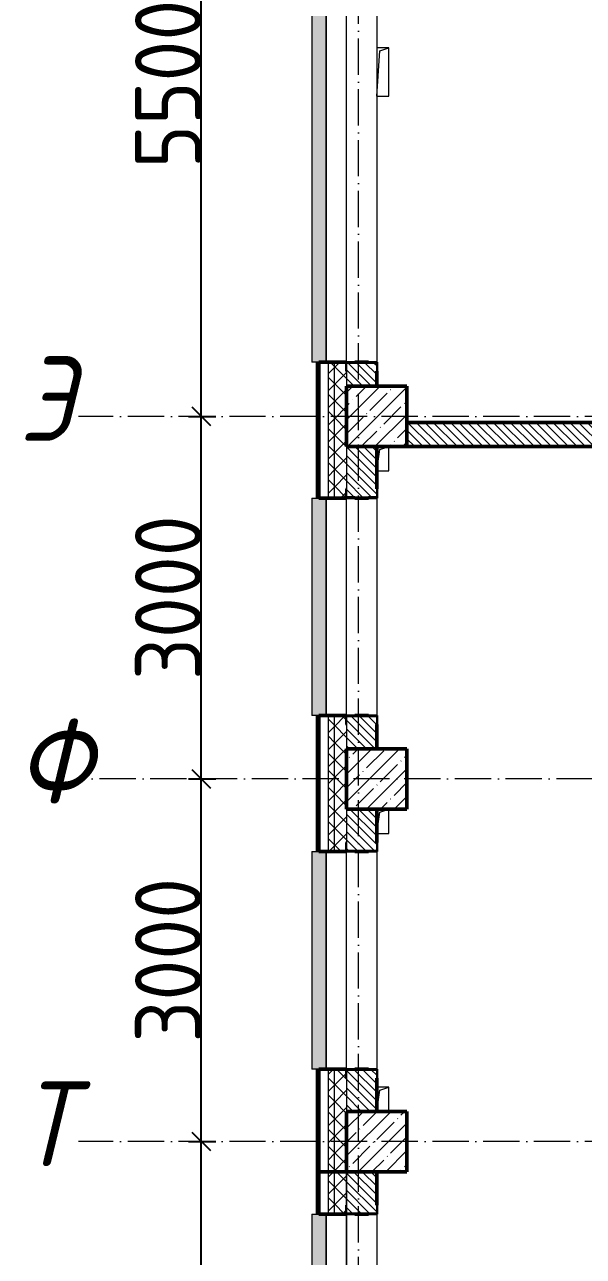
# Model space of a CAD drawing. Header units: millimetres. Extents: x -12989 to 629078, y -109036 to 555275.
# Drawn here: x 511454 to 516078, y 122315 to 132507 of the extents above; entities that cross this region are included whole.
import ezdxf

# ---------------------------------------------------------------- set-up
doc = ezdxf.new("R2010")
doc.units = ezdxf.units.MM
doc.linetypes.add('50_200_ШТРИХ_1Т_ш5_п1_п1_', pattern=[700, 500, -100, 0, -100])
for name, color, linetype, lineweight in [('A-____-____-DIMS', 7, 'Continuous', 9), ('A-GENM-____-MCUT', 7, 'Continuous', 25), ('A-GENM-____-OTLN', 7, 'Continuous', 9), ('A-GENM-____-OTLN-1', 7, 'Continuous', 25), ('A-GLAZ-____-OTLN', 7, 'Continuous', 9), ('A-WALL-____-MCUT-2', 7, 'Continuous', 50), ('A-WALL-____-MCUT-3', 7, 'Continuous', 9), ('A-WALL-____-OTLN', 7, 'Continuous', 9), ('A-WALL-____-PATT-1', 7, 'Continuous', 9), ('A-WALL-FNSH-MCUT-1', 7, 'Continuous', 9), ('S-COLS-____-MCUT', 7, 'Continuous', 50), ('S-COLS-____-OTLN', 7, 'Continuous', 9), ('S-GRID-____-IDEN', 7, 'Continuous', 9), ('S-GRID-____-OTLN-1', 7, '50_200_ШТРИХ_1Т_ш5_п1_п1_', 9)]:
    doc.layers.add(name, color=color, linetype=linetype, lineweight=lineweight)
doc.layers.add('A-GLAZ-____-OTLN-1', color=7, linetype='Continuous', lineweight=9, true_color=0xc0c0c0)
doc.styles.add('ISOCPEUR_I', font='isocpeui.ttf', dxfattribs={"width": 0.9, "height": 2.5})
doc.styles.add('ISOCPEUR_I_9', font='isocpeui.ttf', dxfattribs={"width": 0.9, "height": 250})
doc.styles.add('СПДС', font='isocpeur.ttf', dxfattribs={"width": 0.9})
doc.dimstyles.new('ISO-2_5_0_9К_БОЛЬШОЙ_ОСИ', dxfattribs={"dimscale": 304.8, "dimtxt": 248.995294, "dimasz": 0.492126, "dimexe": 0.393701, "dimexo": 0, "dimgap": 0, "dimtad": 1, "dimdec": 0, "dimzin": 0, "dimdsep": 46, "dimtxsty": 'ISOCPEUR_I_9', "dimblk1": 'OBLIQUE', "dimblk2": 'OBLIQUE', "dimsah": 1, "dimcen": 0.09, "dimdle": 0.393701, "dimazin": 0, "dimtfac": 1, "dimtdec": 4, "dimtix": 1, "dimtmove": 0, "dimatfit": 3, "dimfxl": 1, "dimtvp": 1, "dimtolj": 1, "dimtzin": 0, "dimarcsym": 2})
pattern_1 = [(135, (516567.8, 90784.41), (-35.35534, -35.35534), [])]
pattern_2 = [(45, (516567.8, 90784.41), (-70.71068, 70.71068), []), (135, (516567.8, 90784.41), (-70.71068, -70.71068), [])]
pattern_3 = [(45, (516567.8, 90784.41), (-85.5366, 85.5366), []), (45, (516624.82, 90784.41), (-85.5366, 85.5366), [])]

# ---------------------------------------------------------------- blocks, each defined once
blk = doc.blocks.new('BSC_Колонна _Прямоугольная - 500х500-V36-АР1_План отверстий 2 этажа в осях 1-64_А-ГГ')
at = {"layer": 'S-COLS-____-OTLN'}
h = blk.add_hatch(dxfattribs=at)
h.set_pattern_fill('FP_65', color=256, style=0, pattern_type=2)
h.set_pattern_definition([(45, (2200, -32481.04), (-114.04925, 114.04925), []), (45, (2314.05, -32481.04), (-114.04925, 114.04925), [201.613, -40.323, 3.353, -36.97])])
h.paths.add_polyline_path([(-250, -250), (250, -250), (250, 250), (-250, 250), (-250, 75)], flags=0)
at = {"layer": 'S-COLS-____-MCUT'}
for p, q in [((250, 250), (-250, 250)), ((-250, 250), (-250, -250)), ((250, -250), (250, 250)), ((-250, -250), (250, -250))]:
    blk.add_line(p, q, dxfattribs=at)
blk = doc.blocks.new('BSC_Колонна _Прямоугольная - 500х500-V48-АР1_План отверстий 2 этажа в осях 1-64_А-ГГ')
at = {"layer": 'S-COLS-____-OTLN'}
h = blk.add_hatch(dxfattribs=at)
h.set_pattern_fill('FP_77', color=256, style=0, pattern_type=2)
h.set_pattern_definition([(45, (2200, -35481.04), (-114.04925, 114.04925), []), (45, (2314.05, -35481.04), (-114.04925, 114.04925), [201.613, -40.323, 3.353, -36.97])])
h.paths.add_polyline_path([(-250, -250), (250, -250), (250, 250), (-250, 250)], flags=0)
at = {"layer": 'S-COLS-____-MCUT'}
for p, q in [((250, 250), (-250, 250)), ((-250, 250), (-250, -250)), ((250, -250), (250, 250)), ((-250, -250), (250, -250))]:
    blk.add_line(p, q, dxfattribs=at)
blk = doc.blocks.new('BSC_Колонна _Прямоугольная - 500х500-V101-АР1_План отверстий 2 этажа в осях 1-64_А-ГГ')
at = {"layer": 'S-COLS-____-OTLN'}
h = blk.add_hatch(dxfattribs=at)
h.set_pattern_fill('FP_130', color=256, style=0, pattern_type=2)
h.set_pattern_definition([(45, (2200, -38481.04), (-114.04925, 114.04925), []), (45, (2314.05, -38481.04), (-114.04925, 114.04925), [201.613, -40.323, 3.353, -36.97])])
h.paths.add_polyline_path([(-250, -250), (250, -250), (250, 250), (-250, 250), (-250, 95)], flags=0)
at = {"layer": 'S-COLS-____-MCUT'}
for p, q in [((250, 250), (-250, 250)), ((-250, 250), (-250, -250)), ((250, -250), (250, 250)), ((-250, -250), (250, -250))]:
    blk.add_line(p, q, dxfattribs=at)
blk = doc.blocks.new('Фахверк_СКБ_Уголок - 250_2700-27497298-АР1_План отверстий 2 этажа в осях 1-64_А-ГГ')
at = {"layer": 'A-GENM-____-MCUT'}
for p, q in [((200, 181), (125, 181)), ((125, 181), (125, 106)), ((125, 106), (131, 106)), ((131, 106), (131, 175)), ((131, 175), (200, 175)), ((200, 175), (200, 181)), ((131, -6), (125, -6)), ((125, -6), (125, -81)), ((125, -81), (200, -81)), ((131, -75), (131, -6)), ((200, -75), (131, -75)), ((200, -81), (200, -75))]:
    blk.add_line(p, q, dxfattribs=at)
blk = doc.blocks.new('AR_Отверстие прямоугольное _в плите_ - AR_Отверстие прямоугольное _в плите_-30510733-АР1_План отверстий 2 этажа в осях 1-64_А-ГГ')
at = {"layer": 'A-GENM-____-OTLN'}
for p, q in [((-50, -100), (-25, 75)), ((-25, 75), (50, 100)), ((50, -100), (50, 100)), ((-50, -100), (50, -100))]:
    blk.add_line(p, q, dxfattribs=at)
blk = doc.blocks.new('AR_Отверстие прямоугольное _в плите_ - AR_Отверстие прямоугольное _в плите_-V158-АР1_План отверстий 2 этажа в осях 1-64_А-ГГ')
at = {"layer": 'A-GENM-____-OTLN'}
for p, q in [((50, 100), (-50, 100)), ((-50, -100), (-25, 75)), ((-25, 75), (50, 100)), ((50, -100), (50, 100))]:
    blk.add_line(p, q, dxfattribs=at)
blk = doc.blocks.new('AR_Отверстие прямоугольное _в плите_ - AR_Отверстие прямоугольное _в плите_-V170-АР1_План отверстий 2 этажа в осях 1-64_А-ГГ')
at = {"layer": 'A-GENM-____-OTLN'}
for p, q in [((50, 200), (-50, 200)), ((-50, -200), (-25, 175)), ((-25, 175), (50, 200)), ((50, -200), (50, 200)), ((-50, -200), (50, -200))]:
    blk.add_line(p, q, dxfattribs=at)
blk = doc.blocks.new('Отлив_СКБ - Отлив витража_120_НВФ-31886035-АР1_План отверстий 2 этажа в осях 1-64_А-ГГ')
at = {"layer": 'A-GLAZ-____-OTLN-1'}
for points in [[(0, 120), (0, 2), (4800, 2), (4800, 120), (3085, 120)], [(0, 2), (0, 0), (4800, 0), (4800, 2), (3085, 2)]]:
    blk.add_hatch(color=256, dxfattribs=at).paths.add_polyline_path(points, flags=0)
at = {"layer": 'A-GLAZ-____-OTLN'}
for p, q in [((0, 83), (0, 120)), ((4800, 120), (0, 120)), ((4800, 120), (4800, 83)), ((0, 2), (4800, 2)), ((4800, 0), (0, 0))]:
    blk.add_line(p, q, dxfattribs=at)
blk = doc.blocks.new('Отлив_СКБ - Отлив витража_120_НВФ-31885689-АР1_План отверстий 2 этажа в осях 1-64_А-ГГ')
at = {"layer": 'A-GLAZ-____-OTLN-1'}
for points in [[(1800, 2), (1800, 120), (0, 120), (0, 2), (1103, 2)], [(1103, 0), (1800, 0), (1800, 2), (0, 2), (0, 0)]]:
    blk.add_hatch(color=256, dxfattribs=at).paths.add_polyline_path(points, flags=0)
at = {"layer": 'A-GLAZ-____-OTLN'}
for p, q in [((0, 83), (0, 120)), ((1800, 120), (0, 120)), ((1800, 120), (1800, 83)), ((0, 2), (1800, 2)), ((1800, 0), (0, 0))]:
    blk.add_line(p, q, dxfattribs=at)
blk = doc.blocks.new('_Oblique')
at = {"color": 0, "linetype": 'ByBlock', "lineweight": -2}
blk.add_line((-0.5, -0.5), (0.5, 0.5), dxfattribs=at)
blk = doc.blocks.new('*D2952')
at = {"layer": 'A-____-____-DIMS', "color": 0, "lineweight": -2, "transparency": 16777216}
for p, q in [((280119, -60502), (280119, -54262)), ((280013, -54382), (280239, -54382)), ((280013, -60382), (280239, -60382))]:
    blk.add_line(p, q, dxfattribs=at)
at = {"layer": 'Defpoints', "color": 0, "transparency": 16777216}
for p in [(280013, -54382), (280119, -54382), (280013, -60382)]:
    blk.add_point(p, dxfattribs=at)
at = {"layer": 'A-____-____-DIMS', "color": 0, "lineweight": -2, "transparency": 16777216, "xscale": 150, "yscale": 150, "zscale": 150}
for p, rotation in [((280119, -54382), 90), ((280119, -60382), 270)]:
    blk.add_blockref('_Oblique', p, dxfattribs=dict(at, rotation=rotation))
at = {"layer": 'A-____-____-DIMS', "color": 0, "transparency": 16777216, "insert": (279845, -57382), "char_height": 548.6, "attachment_point": 5, "rotation": 90, "style": 'СПДС'}
blk.add_mtext('\\A1;6000', dxfattribs=at)
blk = doc.blocks.new('*D2953')
at = {"layer": 'A-____-____-DIMS', "color": 0, "lineweight": -2, "transparency": 16777216}
for p, q in [((280119, -54502), (280119, -51262)), ((280013, -51382), (280239, -51382)), ((280013, -54382), (280239, -54382))]:
    blk.add_line(p, q, dxfattribs=at)
at = {"layer": 'Defpoints', "color": 0, "transparency": 16777216}
for p in [(280013, -51382), (280119, -51382), (280013, -54382)]:
    blk.add_point(p, dxfattribs=at)
at = {"layer": 'A-____-____-DIMS', "color": 0, "lineweight": -2, "transparency": 16777216, "xscale": 150, "yscale": 150, "zscale": 150}
for p, rotation in [((280119, -51382), 90), ((280119, -54382), 270)]:
    blk.add_blockref('_Oblique', p, dxfattribs=dict(at, rotation=rotation))
at = {"layer": 'A-____-____-DIMS', "color": 0, "transparency": 16777216, "insert": (279845, -52882), "char_height": 548.6, "attachment_point": 5, "rotation": 90, "style": 'СПДС'}
blk.add_mtext('\\A1;3000', dxfattribs=at)
blk = doc.blocks.new('*D2954')
at = {"layer": 'A-____-____-DIMS', "color": 0, "lineweight": -2, "transparency": 16777216}
for p, q in [((280119, -51502), (280119, -48262)), ((280013, -48382), (280239, -48382)), ((280013, -51382), (280239, -51382))]:
    blk.add_line(p, q, dxfattribs=at)
at = {"layer": 'Defpoints', "color": 0, "transparency": 16777216}
for p in [(280013, -48382), (280119, -48382), (280013, -51382)]:
    blk.add_point(p, dxfattribs=at)
at = {"layer": 'A-____-____-DIMS', "color": 0, "lineweight": -2, "transparency": 16777216, "xscale": 150, "yscale": 150, "zscale": 150}
for p, rotation in [((280119, -48382), 90), ((280119, -51382), 270)]:
    blk.add_blockref('_Oblique', p, dxfattribs=dict(at, rotation=rotation))
at = {"layer": 'A-____-____-DIMS', "color": 0, "transparency": 16777216, "insert": (279845, -49882), "char_height": 548.6, "attachment_point": 5, "rotation": 90, "style": 'СПДС'}
blk.add_mtext('\\A1;3000', dxfattribs=at)
blk = doc.blocks.new('*D2955')
at = {"layer": 'A-____-____-DIMS', "color": 0, "lineweight": -2, "transparency": 16777216}
for p, q in [((280119, -48502), (280119, -42762)), ((280013, -42882), (280239, -42882)), ((280013, -48382), (280239, -48382))]:
    blk.add_line(p, q, dxfattribs=at)
at = {"layer": 'Defpoints', "color": 0, "transparency": 16777216}
for p in [(280013, -42882), (280119, -42882), (280013, -48382)]:
    blk.add_point(p, dxfattribs=at)
at = {"layer": 'A-____-____-DIMS', "color": 0, "lineweight": -2, "transparency": 16777216, "xscale": 150, "yscale": 150, "zscale": 150}
for p, rotation in [((280119, -42882), 90), ((280119, -48382), 270)]:
    blk.add_blockref('_Oblique', p, dxfattribs=dict(at, rotation=rotation))
at = {"layer": 'A-____-____-DIMS', "color": 0, "transparency": 16777216, "insert": (279845, -45632), "char_height": 548.6, "attachment_point": 5, "rotation": 90, "style": 'СПДС'}
blk.add_mtext('\\A1;5500', dxfattribs=at)
blk = doc.blocks.new('3эт')
at = {"layer": 'S-GRID-____-OTLN-1', "color": 251, "ltscale": 0.6, "true_color": 0x636466}
for p, q in [((281420.7, -91346.1), (281420.7, -36982.5)), ((310478.4, -48382.4), (279101.9, -48382.4)), ((290079.2, -51382.4), (279101.9, -51382.4)), ((310478.4, -54382.4), (279101.9, -54382.4))]:
    blk.add_line(p, q, dxfattribs=at)
at = {"layer": 'S-GRID-____-IDEN', "char_height": 700, "attachment_point": 1, "style": 'ISOCPEUR_I'}
for s, insert, width in [('\\fISOCPEUR|b0|i1|c204|p34|;\\W.9;Э', (278611.9, -47885.4), 223.671), ('\\fISOCPEUR|b0|i1|c204|p34|;\\W.9;Ф', (278588, -50885.4), 281.392), ('\\fISOCPEUR|b0|i1|c204|p34|;\\W.9;Т', (278611.9, -53885.4), 223.671)]:
    blk.add_mtext(s, dxfattribs=dict(at, insert=insert, width=width))
at = {"layer": 'A-____-____-DIMS'}
for base, p1, p2, override, picture, middle in [((280119.3, -42882.4), (280013.2, -48382.4), (280013.2, -42882.4), {"dimtxt": 1.8, "dimpost": '<>', "dimtxsty": 'СПДС', "dimfxl": 5500}, '*D2955', (279845, -45632.4)), ((280119.3, -48382.4), (280013.2, -51382.4), (280013.2, -48382.4), {"dimtxt": 1.8, "dimpost": '<>', "dimtxsty": 'СПДС', "dimfxl": 3000}, '*D2954', (279845, -49882.4)), ((280119.3, -51382.4), (280013.2, -54382.4), (280013.2, -51382.4), {"dimtxt": 1.8, "dimpost": '<>', "dimtxsty": 'СПДС', "dimfxl": 3000}, '*D2953', (279845, -52882.4)), ((280119.3, -54382.4), (280013.2, -60382.4), (280013.2, -54382.4), {"dimtxt": 1.8, "dimpost": '<>', "dimtxsty": 'СПДС', "dimfxl": 6000}, '*D2952', (279845, -57382.4))]:
    dim = blk.add_linear_dim(base=base, p1=p1, p2=p2, angle=90, dimstyle='ISO-2_5_0_9К_БОЛЬШОЙ_ОСИ', override=override, dxfattribs=at)
    dim.commit()
    dim.dimension.update_dxf_attribs({"geometry": picture, "text_midpoint": middle})

msp = doc.modelspace()

# ---------------------------------------------------------------- hatches: boundary and pattern name
at = {"layer": 'A-WALL-____-PATT-1'}
h = msp.add_hatch(dxfattribs=at)
h.set_pattern_fill('FP_3', color=256, style=0, pattern_type=2)
h.set_pattern_definition(pattern_3)
h.paths.add_polyline_path([(513887.7976, 122845.4504), (513887.7976, 123865.4504), (513867.7976, 123865.4504), (513867.7976, 122845.4504)], flags=0)
h.paths.add_polyline_path([(513867.7976, 125665.4504), (513887.7976, 125665.4504), (513887.7976, 126790.4504), (513867.7976, 126790.4504), (513867.7976, 125920.0768)], flags=0)
h.paths.add_polyline_path([(513887.7976, 128590.4504), (513887.7976, 129715.4504), (513867.7976, 129715.4504), (513867.7976, 128590.4504)], flags=0)
h.paths.add_polyline_path([(513887.7976, 134515.4504), (513887.7976, 135715.4504), (513867.7976, 135715.4504), (513867.7976, 134515.4504)], flags=0)
h.paths.add_polyline_path([(513867.7976, 137515.4504), (513887.7976, 137515.4504), (513887.7976, 138765.4504), (513867.7976, 138765.4504), (513867.7976, 137959.9928)], flags=0)
h = msp.add_hatch(dxfattribs=at)
h.set_pattern_fill('FP_1', color=256, style=0, pattern_type=2)
h.set_pattern_definition(pattern_2)
h.paths.add_polyline_path([(514017.7976, 123015.4504), (514017.7976, 123865.4504), (513967.7976, 123865.4504), (513967.7976, 123015.4504)], flags=0)
h.paths.add_polyline_path([(514017.7976, 125665.4504), (514017.7976, 126790.4504), (513967.7976, 126790.4504), (513967.7976, 125665.4504)], flags=0)
h.paths.add_polyline_path([(514017.7976, 128590.4504), (514017.7976, 129715.4504), (513967.7976, 129715.4504), (513967.7976, 128590.4504)], flags=0)
h.paths.add_polyline_path([(514017.7976, 134515.4504), (514017.7976, 135715.4504), (513967.7976, 135715.4504), (513967.7976, 134515.4504)], flags=0)
h.paths.add_polyline_path([(514017.7976, 137515.4504), (514017.7976, 138665.4504), (513967.7976, 138665.4504), (513967.7976, 137515.4504)], flags=0)
h = msp.add_hatch(dxfattribs=at)
h.set_pattern_fill('FP_1', color=256, style=0, pattern_type=2)
h.set_pattern_definition(pattern_2)
h.paths.add_polyline_path([(514117.7976, 123015.4504), (514117.7976, 123790.4504), (514111.7976, 123790.4504), (514111.7976, 123865.4504), (514017.7976, 123865.4504), (514017.7976, 123015.4504)], flags=0)
h.paths.add_polyline_path([(514017.7976, 125665.4504), (514111.7976, 125665.4504), (514111.7976, 125740.4504), (514117.7976, 125740.4504), (514117.7976, 126715.4504), (514111.7976, 126715.4504), (514111.7976, 126790.4504), (514017.7976, 126790.4504), (514017.7976, 125920.0768)], flags=0)
h.paths.add_polyline_path([(514017.7976, 128590.4504), (514111.7976, 128590.4504), (514111.7976, 128665.4504), (514117.7976, 128665.4504), (514117.7976, 129640.4504), (514111.7976, 129640.4504), (514111.7976, 129715.4504), (514017.7976, 129715.4504), (514017.7976, 128596.4504)], flags=0)
h.paths.add_polyline_path([(514117.7976, 134515.4504), (514117.7976, 135640.4504), (514111.7976, 135640.4504), (514111.7976, 135715.4504), (514017.7976, 135715.4504), (514017.7976, 134515.4504)], flags=0)
h.paths.add_polyline_path([(514017.7976, 137515.4504), (514111.7976, 137515.4504), (514111.7976, 137590.4504), (514117.7976, 137590.4504), (514117.7976, 138615.4504), (514017.7976, 138615.4504), (514017.7976, 137959.9928)], flags=0)
h = msp.add_hatch(dxfattribs=at)
h.set_pattern_fill('FP_6', color=256, style=0, pattern_type=2)
h.set_pattern_definition(pattern_1)
h.paths.add_polyline_path([(514311.7976, 129515.4504), (514367.7976, 129515.4504), (514367.7976, 129709.4504), (514298.7976, 129709.4504), (514298.7976, 129715.4504), (514186.7976, 129715.4504), (514186.7976, 129709.4504), (514117.7976, 129709.4504), (514117.7976, 129515.4504)], flags=0)
h = msp.add_hatch(dxfattribs=at)
h.set_pattern_fill('FP_6', color=256, style=0, pattern_type=2)
h.set_pattern_definition(pattern_1)
h.paths.add_polyline_path([(521517.7976, 129015.4504), (521667.7976, 129015.4504), (521667.7976, 129215.4504), (518167.7976, 129215.4504), (518167.7976, 129146.4504), (518161.7976, 129146.4504), (518161.7976, 129215.4504), (514617.7976, 129215.4504), (514617.7976, 129015.4504), (518161.7976, 129015.4504), (518161.7976, 129084.4504), (518167.7976, 129084.4504), (518167.7976, 129015.4504), (521417.7976, 129015.4504)], flags=0)
h = msp.add_hatch(dxfattribs=at)
h.set_pattern_fill('FP_6', color=256, style=0, pattern_type=2)
h.set_pattern_definition(pattern_1)
h.paths.add_polyline_path([(514367.7976, 126515.4504), (514367.7976, 126784.4504), (514298.7976, 126784.4504), (514298.7976, 126790.4504), (514186.7976, 126790.4504), (514186.7976, 126784.4504), (514117.7976, 126784.4504), (514117.7976, 126515.4504)], flags=0)
h.paths.add_polyline_path([(514298.7976, 128590.4504), (514298.7976, 128596.4504), (514367.7976, 128596.4504), (514367.7976, 129015.4504), (514117.7976, 129015.4504), (514117.7976, 128596.4504), (514186.7976, 128596.4504), (514186.7976, 128590.4504)], flags=0)
h = msp.add_hatch(dxfattribs=at)
h.set_pattern_fill('FP_6', color=256, style=0, pattern_type=2)
h.set_pattern_definition(pattern_1)
h.paths.add_polyline_path([(514367.7976, 123515.4504), (514367.7976, 123859.4504), (514298.7976, 123859.4504), (514298.7976, 123865.4504), (514186.7976, 123865.4504), (514186.7976, 123859.4504), (514117.7976, 123859.4504), (514117.7976, 123515.4504)], flags=0)
h.paths.add_polyline_path([(514298.7976, 125665.4504), (514298.7976, 125671.4504), (514367.7976, 125671.4504), (514367.7976, 126015.4504), (514117.7976, 126015.4504), (514117.7976, 125671.4504), (514186.7976, 125671.4504), (514186.7976, 125665.4504)], flags=0)
h = msp.add_hatch(dxfattribs=at)
h.set_pattern_fill('FP_1', color=256, style=0, pattern_type=2)
h.set_pattern_definition(pattern_2)
h.paths.add_polyline_path([(513967.7976, 117515.4504), (514017.7976, 117515.4504), (514017.7976, 117865.4504), (513967.7976, 117865.4504)], flags=0)
h.paths.add_polyline_path([(513967.7976, 119665.4504), (514017.7976, 119665.4504), (514017.7976, 120865.4504), (513967.7976, 120865.4504)], flags=0)
h.paths.add_polyline_path([(513967.7976, 122665.4504), (514017.7976, 122665.4504), (514017.7976, 123015.4504), (513967.7976, 123015.4504)], flags=0)
h = msp.add_hatch(dxfattribs=at)
h.set_pattern_fill('FP_1', color=256, style=0, pattern_type=2)
h.set_pattern_definition(pattern_2)
h.paths.add_polyline_path([(514117.7976, 117515.4504), (514117.7976, 117790.4504), (514111.7976, 117790.4504), (514111.7976, 117865.4504), (514017.7976, 117865.4504), (514017.7976, 117515.4504), (514111.7976, 117515.4504)], flags=0)
h.paths.add_polyline_path([(514111.7976, 119665.4504), (514111.7976, 119740.4504), (514117.7976, 119740.4504), (514117.7976, 120790.4504), (514111.7976, 120790.4504), (514111.7976, 120865.4504), (514017.7976, 120865.4504), (514017.7976, 119665.4504)], flags=0)
h.paths.add_polyline_path([(514111.7976, 122665.4504), (514111.7976, 122740.4504), (514117.7976, 122740.4504), (514117.7976, 123015.4504), (514017.7976, 123015.4504), (514017.7976, 122665.4504)], flags=0)
h = msp.add_hatch(dxfattribs=at)
h.set_pattern_fill('FP_6', color=256, style=0, pattern_type=2)
h.set_pattern_definition(pattern_1)
h.paths.add_polyline_path([(514367.7976, 117515.4504), (514367.7976, 117859.4504), (514298.7976, 117859.4504), (514298.7976, 117865.4504), (514186.7976, 117865.4504), (514186.7976, 117859.4504), (514117.7976, 117859.4504), (514117.7976, 117515.4504)], flags=0)
h.paths.add_polyline_path([(514298.7976, 119665.4504), (514298.7976, 119671.4504), (514367.7976, 119671.4504), (514367.7976, 120859.4504), (514298.7976, 120859.4504), (514298.7976, 120865.4504), (514186.7976, 120865.4504), (514186.7976, 120859.4504), (514117.7976, 120859.4504), (514117.7976, 119671.4504), (514186.7976, 119671.4504), (514186.7976, 119665.4504)], flags=0)
h.paths.add_polyline_path([(514298.7976, 122665.4504), (514298.7976, 122671.4504), (514367.7976, 122671.4504), (514367.7976, 123015.4504), (514117.7976, 123015.4504), (514117.7976, 122671.4504), (514186.7976, 122671.4504), (514186.7976, 122665.4504)], flags=0)
h = msp.add_hatch(dxfattribs=at)
h.set_pattern_fill('FP_3', color=256, style=0, pattern_type=2)
h.set_pattern_definition(pattern_3)
h.paths.add_polyline_path([(513887.7976, 117590.4504), (513887.7976, 117865.4504), (513867.7976, 117865.4504), (513867.7976, 117590.4504)], flags=0)
h.paths.add_polyline_path([(513867.7976, 119665.4504), (513887.7976, 119665.4504), (513887.7976, 120865.4504), (513867.7976, 120865.4504)], flags=0)
h.paths.add_polyline_path([(513887.7976, 122665.4504), (513887.7976, 122845.4504), (513867.7976, 122845.4504), (513867.7976, 122665.4504)], flags=0)

# ---------------------------------------------------------------- linework, layer by layer
at = {"layer": 'A-WALL-____-MCUT-2'}
for p, q in [((514111.7976, 129715.4504), (513887.7976, 129715.4504)), ((513887.7976, 129715.4504), (513887.7976, 128590.4504)), ((514298.7976, 129715.4504), (514186.7976, 129715.4504)), ((514367.7976, 129515.4504), (514367.7976, 129640.4504)), ((518092.7976, 129215.4504), (514617.7976, 129215.4504)), ((514367.7976, 128665.4504), (514367.7976, 129015.4504)), ((514617.7976, 129015.4504), (518092.7976, 129015.4504)), ((513887.7976, 128590.4504), (514111.7976, 128590.4504)), ((514186.7976, 128590.4504), (514298.7976, 128590.4504)), ((514111.7976, 126790.4504), (513887.7976, 126790.4504)), ((513887.7976, 126790.4504), (513887.7976, 125665.4504)), ((514298.7976, 126790.4504), (514186.7976, 126790.4504)), ((514367.7976, 126515.4504), (514367.7976, 126715.4504)), ((514367.7976, 125740.4504), (514367.7976, 126015.4504)), ((513887.7976, 125665.4504), (514111.7976, 125665.4504)), ((514186.7976, 125665.4504), (514298.7976, 125665.4504)), ((514111.7976, 123865.4504), (513887.7976, 123865.4504)), ((513887.7976, 123865.4504), (513887.7976, 123015.4504)), ((514298.7976, 123865.4504), (514186.7976, 123865.4504)), ((514367.7976, 123515.4504), (514367.7976, 123790.4504)), ((513887.7976, 123015.4504), (514117.7976, 123015.4504)), ((514117.7976, 123015.4504), (513887.7976, 123015.4504)), ((513887.7976, 123015.4504), (513887.7976, 122665.4504)), ((514367.7976, 122740.4504), (514367.7976, 123015.4504)), ((513887.7976, 122665.4504), (513887.7976, 122845.4504)), ((513887.7976, 122665.4504), (514111.7976, 122665.4504)), ((514186.7976, 122665.4504), (514298.7976, 122665.4504))]:
    msp.add_line(p, q, dxfattribs=at)
at = {"layer": 'A-WALL-____-MCUT-3'}
for p, q in [((513967.7976, 128590.4504), (513967.7976, 129715.4504)), ((514017.7976, 128590.4504), (514017.7976, 129715.4504)), ((514117.7976, 129640.4504), (514117.7976, 129515.4504)), ((514117.7976, 129015.4504), (514117.7976, 128665.4504)), ((513967.7976, 125665.4504), (513967.7976, 126790.4504)), ((514017.7976, 125665.4504), (514017.7976, 126790.4504)), ((514117.7976, 126715.4504), (514117.7976, 126515.4504)), ((514117.7976, 126015.4504), (514117.7976, 125740.4504)), ((513967.7976, 123015.4504), (513967.7976, 123865.4504)), ((514017.7976, 123015.4504), (514017.7976, 123865.4504)), ((514117.7976, 123790.4504), (514117.7976, 123515.4504)), ((513967.7976, 122665.4504), (513967.7976, 123015.4504)), ((514017.7976, 122665.4504), (514017.7976, 123015.4504)), ((514117.7976, 123015.4504), (514117.7976, 122740.4504)), ((514117.7976, 122740.4504), (514117.7976, 123015.4504))]:
    msp.add_line(p, q, dxfattribs=at)
at = {"layer": 'A-WALL-____-OTLN'}
for p, q in [((514117.7976, 129715.4504), (514117.7976, 134515.4504)), ((514367.7976, 134515.4504), (514367.7976, 129715.4504)), ((514117.7976, 126790.4504), (514117.7976, 128590.4504)), ((514367.7976, 128590.4504), (514367.7976, 126790.4504)), ((514117.7976, 123865.4504), (514117.7976, 125665.4504)), ((514367.7976, 125665.4504), (514367.7976, 123865.4504)), ((514117.7976, 120865.4504), (514117.7976, 122665.4504)), ((514117.7976, 122665.4504), (514117.7976, 120865.4504)), ((514367.7976, 122665.4504), (514367.7976, 120865.4504))]:
    msp.add_line(p, q, dxfattribs=at)
at = {"layer": 'A-WALL-FNSH-MCUT-1'}
for p, q in [((513867.7976, 129715.4504), (513867.7976, 128590.4504)), ((513887.7976, 129715.4504), (513867.7976, 129715.4504)), ((513867.7976, 128590.4504), (513887.7976, 128590.4504)), ((513867.7976, 126790.4504), (513867.7976, 125665.4504)), ((513887.7976, 126790.4504), (513867.7976, 126790.4504)), ((513867.7976, 125665.4504), (513887.7976, 125665.4504)), ((513867.7976, 123865.4504), (513867.7976, 122845.4504)), ((513887.7976, 123865.4504), (513867.7976, 123865.4504)), ((513887.7976, 122845.4504), (513887.7976, 123015.4504)), ((513867.7976, 122845.4504), (513867.7976, 122665.4504)), ((513867.7976, 122665.4504), (513887.7976, 122665.4504))]:
    msp.add_line(p, q, dxfattribs=at)

# ---------------------------------------------------------------- block references
msp.add_blockref('3эт', (232797.0902, 177647.8646))
at = {"layer": 'A-GENM-____-OTLN'}
for name, p in [('AR_Отверстие прямоугольное _в плите_ - AR_Отверстие прямоугольное _в плите_-V170-АР1_План отверстий 2 этажа в осях 1-64_А-ГГ', (514417.7976, 132115.4504)), ('AR_Отверстие прямоугольное _в плите_ - AR_Отверстие прямоугольное _в плите_-30510733-АР1_План отверстий 2 этажа в осях 1-64_А-ГГ', (514417.7976, 128915.4504)), ('AR_Отверстие прямоугольное _в плите_ - AR_Отверстие прямоугольное _в плите_-30510733-АР1_План отверстий 2 этажа в осях 1-64_А-ГГ', (514417.7976, 125915.4504)), ('AR_Отверстие прямоугольное _в плите_ - AR_Отверстие прямоугольное _в плите_-V158-АР1_План отверстий 2 этажа в осях 1-64_А-ГГ', (514417.7976, 123615.4504))]:
    msp.add_blockref(name, p, dxfattribs=at)
at = {"layer": 'A-GENM-____-OTLN-1'}
for p, rotation in [((514192.7976, 129840.4504), 269.9999999999999), ((514292.7976, 128465.4504), 89.99999999999991), ((514192.7976, 126915.4504), 269.9999999999999), ((514292.7976, 125540.4504), 89.99999999999991), ((514192.7976, 123990.4504), 269.9999999999999), ((514292.7976, 122540.4504), 89.99999999999991)]:
    msp.add_blockref('Фахверк_СКБ_Уголок - 250_2700-27497298-АР1_План отверстий 2 этажа в осях 1-64_А-ГГ', p, dxfattribs=dict(at, rotation=rotation))
at = {"layer": 'A-GLAZ-____-OTLN', "rotation": 90}
for name, p in [('Отлив_СКБ - Отлив витража_120_НВФ-31886035-АР1_План отверстий 2 этажа в осях 1-64_А-ГГ', (513950.7976, 129715.4504)), ('Отлив_СКБ - Отлив витража_120_НВФ-31885689-АР1_План отверстий 2 этажа в осях 1-64_А-ГГ', (513950.7976, 126790.4504)), ('Отлив_СКБ - Отлив витража_120_НВФ-31885689-АР1_План отверстий 2 этажа в осях 1-64_А-ГГ', (513950.7976, 123865.4504)), ('Отлив_СКБ - Отлив витража_120_НВФ-31885689-АР1_План отверстий 2 этажа в осях 1-64_А-ГГ', (513950.7976, 120865.4504))]:
    msp.add_blockref(name, p, dxfattribs=at)
at = {"layer": 'S-COLS-____-OTLN'}
for name, p in [('BSC_Колонна _Прямоугольная - 500х500-V101-АР1_План отверстий 2 этажа в осях 1-64_А-ГГ', (514367.7976, 129265.4504)), ('BSC_Колонна _Прямоугольная - 500х500-V48-АР1_План отверстий 2 этажа в осях 1-64_А-ГГ', (514367.7976, 126265.4504)), ('BSC_Колонна _Прямоугольная - 500х500-V36-АР1_План отверстий 2 этажа в осях 1-64_А-ГГ', (514367.7976, 123265.4504))]:
    msp.add_blockref(name, p, dxfattribs=at)

doc.saveas('drawing.dxf')
